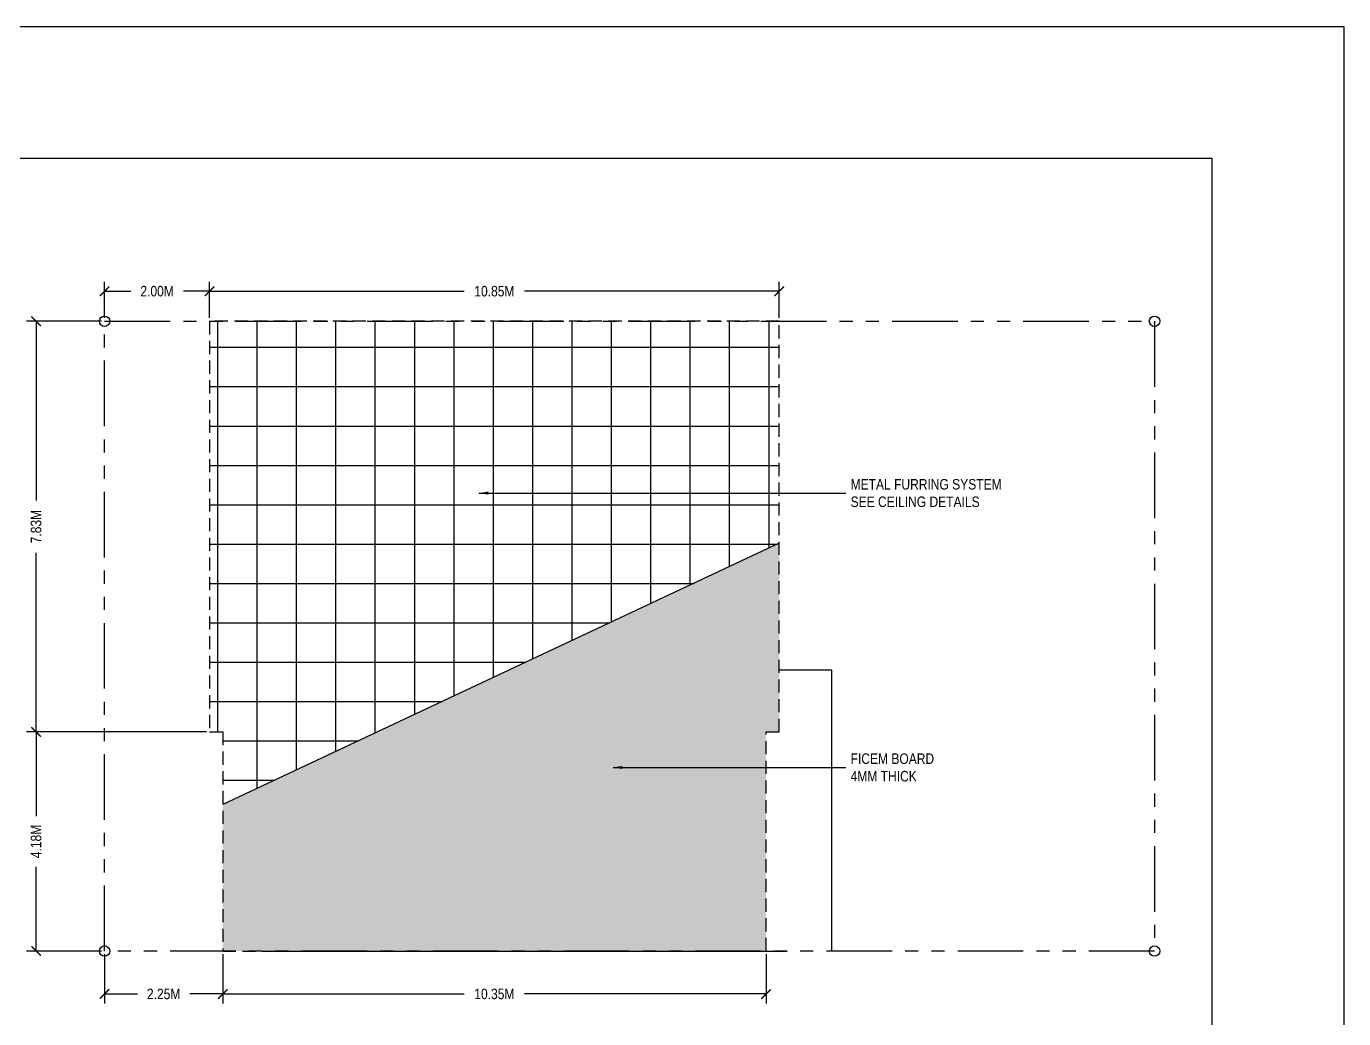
# Model space of a CAD drawing. Header units: inches. Extents: x 7263 to 7501, y 1317 to 1521.
# Drawn here: x 7467.1 to 7492.2, y 1502.21 to 1521.12 of the extents above; entities that cross this region are included whole.
import ezdxf

# ---------------------------------------------------------------- set-up
doc = ezdxf.new("R2010")
doc.units = ezdxf.units.IN
doc.header["$MEASUREMENT"] = 0
doc.linetypes.add('HIDDEN', pattern=[0.375, 0.25, -0.125])
doc.linetypes.add('PHANTOM', pattern=[2.5, 1.25, -0.25, 0.25, -0.25, 0.25, -0.25])
doc.layers.add('.25', color=250, linetype='Continuous', lineweight=25)
for name, color, linetype in [('COLUMN', 7, 'Continuous'), ('Layer3', 3, 'Continuous'), ('Layer6', 6, 'Continuous')]:
    doc.layers.add(name, color=color, linetype=linetype)
doc.styles.get("Standard").update_dxf_attribs({"font": ''})
doc.styles.get('Standard').set_extended_font_data('Tw Cen MT Condensed')
doc.dimstyles.new('ISOMETRIC -30', dxfattribs={"dimtxt": 0.2, "dimasz": 0.18, "dimexe": 0.18, "dimexo": 0.0625, "dimgap": 0.09, "dimtad": 0, "dimzin": 0, "dimdsep": 46, "dimtxsty": 'Standard', "dimblk": 'ARCHTICK', "dimcen": 0.09, "dimclrd": 8, "dimclre": 8, "dimclrt": 2, "dimadec": 0, "dimazin": 0, "dimtfac": 1, "dimtofl": 0, "dimtmove": 0, "dimatfit": 3, "dimfxl": 1, "dimtolj": 1, "dimtzin": 0, "dimarcsym": 0})

# ---------------------------------------------------------------- blocks, each defined once
blk = doc.blocks.new('_ArchTick')
at = {"color": 0, "linetype": 'ByBlock', "const_width": 0.15}
blk.add_lwpolyline([(-0.5, -0.5), (0.5, 0.5)], dxfattribs=at)
blk = doc.blocks.new('*D328')
at = {"layer": '.25', "color": 8, "lineweight": -2, "transparency": 16777216}
for p, q in [((7468.594, 1515.559), (7468.594, 1516.249)), ((7470.594, 1515.559), (7470.594, 1516.249)), ((7468.594, 1516.069), (7469.095, 1516.069)), ((7470.594, 1516.069), (7470.094, 1516.069))]:
    blk.add_line(p, q, dxfattribs=at)
at = {"layer": 'Defpoints', "color": 0, "transparency": 16777216}
for p in [(7470.594, 1516.069), (7468.594, 1515.496), (7470.594, 1515.496)]:
    blk.add_point(p, dxfattribs=at)
at = {"layer": '.25', "color": 8, "lineweight": -2, "transparency": 16777216, "xscale": 0.18, "yscale": 0.18, "zscale": 0.18, "rotation": 180}
blk.add_blockref('_ArchTick', (7468.594, 1516.069), dxfattribs=at)
at = {"layer": '.25', "color": 8, "lineweight": -2, "transparency": 16777216, "xscale": 0.18, "yscale": 0.18, "zscale": 0.18}
blk.add_blockref('_ArchTick', (7470.594, 1516.069), dxfattribs=at)
at = {"layer": '.25', "color": 2, "transparency": 16777216, "insert": (7469.594, 1516.069), "char_height": 0.2, "attachment_point": 5}
blk.add_mtext('\\A1;2.00M', dxfattribs=at)
blk = doc.blocks.new('*D329')
at = {"layer": '.25', "color": 8, "lineweight": -2, "transparency": 16777216}
for p, q in [((7470.594, 1515.559), (7470.594, 1516.249)), ((7481.444, 1515.559), (7481.444, 1516.249)), ((7470.594, 1516.069), (7475.443, 1516.069)), ((7481.444, 1516.069), (7476.595, 1516.069))]:
    blk.add_line(p, q, dxfattribs=at)
at = {"layer": 'Defpoints', "color": 0, "transparency": 16777216}
for p in [(7481.444, 1516.069), (7470.594, 1515.496), (7481.444, 1515.496)]:
    blk.add_point(p, dxfattribs=at)
at = {"layer": '.25', "color": 8, "lineweight": -2, "transparency": 16777216, "xscale": 0.18, "yscale": 0.18, "zscale": 0.18, "rotation": 180}
blk.add_blockref('_ArchTick', (7470.594, 1516.069), dxfattribs=at)
at = {"layer": '.25', "color": 8, "lineweight": -2, "transparency": 16777216, "xscale": 0.18, "yscale": 0.18, "zscale": 0.18}
blk.add_blockref('_ArchTick', (7481.444, 1516.069), dxfattribs=at)
at = {"layer": '.25', "color": 2, "transparency": 16777216, "insert": (7476.019, 1516.069), "char_height": 0.2, "attachment_point": 5}
blk.add_mtext('\\A1;10.85M', dxfattribs=at)
blk = doc.blocks.new('*D330')
at = {"layer": '.25', "color": 8, "lineweight": -2, "transparency": 16777216}
for p, q in [((7468.532, 1515.496), (7467.109, 1515.496)), ((7467.289, 1515.496), (7467.289, 1512.083)), ((7467.289, 1507.671), (7467.289, 1511.084)), ((7470.532, 1507.671), (7467.109, 1507.671))]:
    blk.add_line(p, q, dxfattribs=at)
at = {"layer": 'Defpoints', "color": 0, "transparency": 16777216}
for p in [(7468.594, 1515.496), (7467.289, 1507.671), (7470.594, 1507.671)]:
    blk.add_point(p, dxfattribs=at)
at = {"layer": '.25', "color": 8, "lineweight": -2, "transparency": 16777216, "xscale": 0.18, "yscale": 0.18, "zscale": 0.18}
for p, rotation in [((7467.289, 1515.496), 90), ((7467.289, 1507.671), 270)]:
    blk.add_blockref('_ArchTick', p, dxfattribs=dict(at, rotation=rotation))
at = {"layer": '.25', "color": 2, "transparency": 16777216, "insert": (7467.289, 1511.584), "char_height": 0.2, "attachment_point": 5, "rotation": 90}
blk.add_mtext('\\A1;7.83M', dxfattribs=at)
blk = doc.blocks.new('*D331')
at = {"layer": '.25', "color": 8, "lineweight": -2, "transparency": 16777216}
for p, q in [((7470.532, 1507.671), (7467.109, 1507.671)), ((7467.289, 1507.671), (7467.289, 1506.064)), ((7467.289, 1503.496), (7467.289, 1505.103)), ((7468.532, 1503.496), (7467.109, 1503.496))]:
    blk.add_line(p, q, dxfattribs=at)
at = {"layer": 'Defpoints', "color": 0, "transparency": 16777216}
for p in [(7470.594, 1507.671), (7467.289, 1503.496), (7468.594, 1503.496)]:
    blk.add_point(p, dxfattribs=at)
at = {"layer": '.25', "color": 8, "lineweight": -2, "transparency": 16777216, "xscale": 0.18, "yscale": 0.18, "zscale": 0.18}
for p, rotation in [((7467.289, 1507.671), 90), ((7467.289, 1503.496), 270)]:
    blk.add_blockref('_ArchTick', p, dxfattribs=dict(at, rotation=rotation))
at = {"layer": '.25', "color": 2, "transparency": 16777216, "insert": (7467.289, 1505.584), "char_height": 0.2, "attachment_point": 5, "rotation": 90}
blk.add_mtext('\\A1;4.18M', dxfattribs=at)
blk = doc.blocks.new('*D332')
at = {"layer": '.25', "color": 8, "lineweight": -2, "transparency": 16777216}
for p, q in [((7468.594, 1503.434), (7468.594, 1502.498)), ((7470.844, 1503.434), (7470.844, 1502.498)), ((7468.594, 1502.678), (7469.22, 1502.678)), ((7470.844, 1502.678), (7470.219, 1502.678))]:
    blk.add_line(p, q, dxfattribs=at)
at = {"layer": 'Defpoints', "color": 0, "transparency": 16777216}
for p in [(7468.594, 1503.496), (7470.844, 1503.496), (7470.844, 1502.678)]:
    blk.add_point(p, dxfattribs=at)
at = {"layer": '.25', "color": 8, "lineweight": -2, "transparency": 16777216, "xscale": 0.18, "yscale": 0.18, "zscale": 0.18, "rotation": 180}
blk.add_blockref('_ArchTick', (7468.594, 1502.678), dxfattribs=at)
at = {"layer": '.25', "color": 8, "lineweight": -2, "transparency": 16777216, "xscale": 0.18, "yscale": 0.18, "zscale": 0.18}
blk.add_blockref('_ArchTick', (7470.844, 1502.678), dxfattribs=at)
at = {"layer": '.25', "color": 2, "transparency": 16777216, "insert": (7469.719, 1502.678), "char_height": 0.2, "attachment_point": 5}
blk.add_mtext('\\A1;2.25M', dxfattribs=at)
blk = doc.blocks.new('*D333')
at = {"layer": '.25', "color": 8, "lineweight": -2, "transparency": 16777216}
for p, q in [((7470.844, 1503.434), (7470.844, 1502.498)), ((7481.194, 1503.434), (7481.194, 1502.498)), ((7470.844, 1502.678), (7475.443, 1502.678)), ((7481.194, 1502.678), (7476.595, 1502.678))]:
    blk.add_line(p, q, dxfattribs=at)
at = {"layer": 'Defpoints', "color": 0, "transparency": 16777216}
for p in [(7470.844, 1503.496), (7481.194, 1503.496), (7481.194, 1502.678)]:
    blk.add_point(p, dxfattribs=at)
at = {"layer": '.25', "color": 8, "lineweight": -2, "transparency": 16777216, "xscale": 0.18, "yscale": 0.18, "zscale": 0.18, "rotation": 180}
blk.add_blockref('_ArchTick', (7470.844, 1502.678), dxfattribs=at)
at = {"layer": '.25', "color": 8, "lineweight": -2, "transparency": 16777216, "xscale": 0.18, "yscale": 0.18, "zscale": 0.18}
blk.add_blockref('_ArchTick', (7481.194, 1502.678), dxfattribs=at)
at = {"layer": '.25', "color": 2, "transparency": 16777216, "insert": (7476.019, 1502.678), "char_height": 0.2, "attachment_point": 5}
blk.add_mtext('\\A1;10.35M', dxfattribs=at)

msp = doc.modelspace()

# ---------------------------------------------------------------- hatches: boundary and pattern name
at = {"layer": '.25', "true_color": 0x636466}
h = msp.add_hatch(dxfattribs=at)
h.set_pattern_fill('ANSI37', color=251, scale=6, angle=45)
h.paths.add_polyline_path([(7481.444, 1515.496), (7470.594, 1515.496), (7470.594, 1507.671), (7470.844, 1507.671), (7470.844, 1506.286), (7481.444, 1511.265)])
at = {"layer": 'Layer6', "true_color": 0x636466}
h = msp.add_hatch(dxfattribs=at)
h.set_pattern_fill('AR-SAND', color=251, scale=0.1)
h.set_pattern_definition([(37.5, (1, -5e-13), (-0.0062993358, 0.192682377), [0, -0.152, 0, -0.17, 0, -0.1625]), (7.5, (1, -5e-13), (0.1769776705, 0.2822146065), [0, -0.082, 0, -0.137, 0, -0.0525]), (327.5, (0.877, -5e-13), (0.311414186, 0.0005659054), [0, -0.05, 0, -0.18, 0, -0.235]), (317.5, (0.877, -5e-13), (0.30061266, 0.0877675565), [0, -0.025, 0, -0.118, 0, -0.135])])
h.paths.add_polyline_path([(7481.194, 1503.496), (7481.194, 1507.671), (7481.444, 1507.671), (7481.444, 1511.265), (7470.844, 1506.286), (7470.844, 1503.496)])

# ---------------------------------------------------------------- linework, layer by layer
at = {"layer": '.25', "color": 9, "true_color": 0xc7c8ca}
msp.add_line((7481.444, 1511.265), (7470.844, 1506.286), dxfattribs=at)
at = {"layer": 'COLUMN', "color": 4}
for centre in [(7468.594, 1515.496), (7488.594, 1515.496), (7468.594, 1503.496), (7488.594, 1503.496)]:
    msp.add_circle(centre, 0.1, dxfattribs=at)
at = {"layer": 'Defpoints'}
msp.add_lwpolyline([(7415.697, 1521.116), (7492.197, 1521.116), (7492.197, 1470.116), (7415.697, 1470.116)], close=True, dxfattribs=at)
at = {"layer": 'Layer3'}
for p, q in [((7482.444, 1508.846), (7481.444, 1508.846)), ((7482.444, 1503.496), (7482.444, 1508.846)), ((7471.594, 1503.496), (7481.594, 1503.496))]:
    msp.add_line(p, q, dxfattribs=at)
at = {"layer": 'Layer3', "linetype": 'PHANTOM'}
msp.add_lwpolyline([(7468.594, 1515.496), (7488.594, 1515.496), (7488.594, 1503.496), (7468.594, 1503.496)], close=True, dxfattribs=at)
at = {"layer": 'Layer3', "linetype": 'HIDDEN'}
msp.add_lwpolyline([(7470.594, 1515.496), (7470.594, 1507.671), (7470.844, 1507.671), (7470.844, 1503.496), (7481.194, 1503.496), (7481.194, 1507.671), (7481.444, 1507.671), (7481.444, 1515.496)], close=True, dxfattribs=at)
at = {"layer": 'Layer6'}
msp.add_line((7489.687, 1518.606), (7489.687, 1472.626), dxfattribs=at)
msp.add_lwpolyline([(7489.687, 1472.626), (7419.712, 1472.626), (7419.712, 1518.606), (7489.687, 1518.606)], close=True, dxfattribs=at)

# ---------------------------------------------------------------- texts
at = {"layer": '.25', "color": 2, "char_height": 0.2, "attachment_point": 4}
for s, insert in [('METAL FURRING SYSTEM\\PSEE CEILING DETAILS', (7482.805, 1512.222)), ('FICEM BOARD\\P4MM THICK', (7482.805, 1506.994))]:
    msp.add_mtext(s, dxfattribs=dict(at, insert=insert))

# ---------------------------------------------------------------- dimensions: what is measured, and where the dimension line sits
at = {"layer": '.25', "color": 9, "true_color": 0xc7c8ca}
for base, p1, p2, picture, middle in [((7470.594, 1516.069), (7468.594, 1515.496), (7470.594, 1515.496), '*D328', (7469.594, 1516.069)), ((7481.444, 1516.069), (7470.594, 1515.496), (7481.444, 1515.496), '*D329', (7476.019, 1516.069)), ((7470.844, 1502.678), (7468.594, 1503.496), (7470.844, 1503.496), '*D332', (7469.719, 1502.678)), ((7481.194, 1502.678), (7470.844, 1503.496), (7481.194, 1503.496), '*D333', (7476.019, 1502.678))]:
    dim = msp.add_linear_dim(base=base, p1=p1, p2=p2, dimstyle='ISOMETRIC -30', override={"dimpost": 'M'}, dxfattribs=at)
    dim.commit()
    dim.dimension.update_dxf_attribs({"geometry": picture, "text_midpoint": middle})
for base, p1, p2, picture, middle in [((7467.288620148, 1507.671015964), (7468.594166709, 1515.496015964), (7470.594166709, 1507.671015964), '*D330', (7467.288620148, 1511.583515964)), ((7467.288620148, 1503.496015964), (7470.594166709, 1507.671015964), (7468.594166709, 1503.496015964), '*D331', (7467.288620148, 1505.583515964))]:
    dim = msp.add_linear_dim(base=base, p1=p1, p2=p2, angle=90, dimstyle='ISOMETRIC -30', override={"dimpost": 'M'}, dxfattribs=at)
    dim.commit()
    dim.dimension.update_dxf_attribs({"geometry": picture, "text_midpoint": middle})

# ---------------------------------------------------------------- leaders
at = {"layer": '.25', "color": 9, "true_color": 0xc7c8ca, "annotation_type": 0, "has_hookline": 1, "hookline_direction": 0}
for points, text_width in [([(7475.723, 1512.222), (7482.715, 1512.222)], 3.657), ([(7478.279, 1506.994), (7482.715, 1506.994)], 1.99)]:
    msp.add_leader(points, dimstyle='ISOMETRIC -30', dxfattribs=dict(at, text_width=text_width))

doc.saveas('drawing.dxf')
